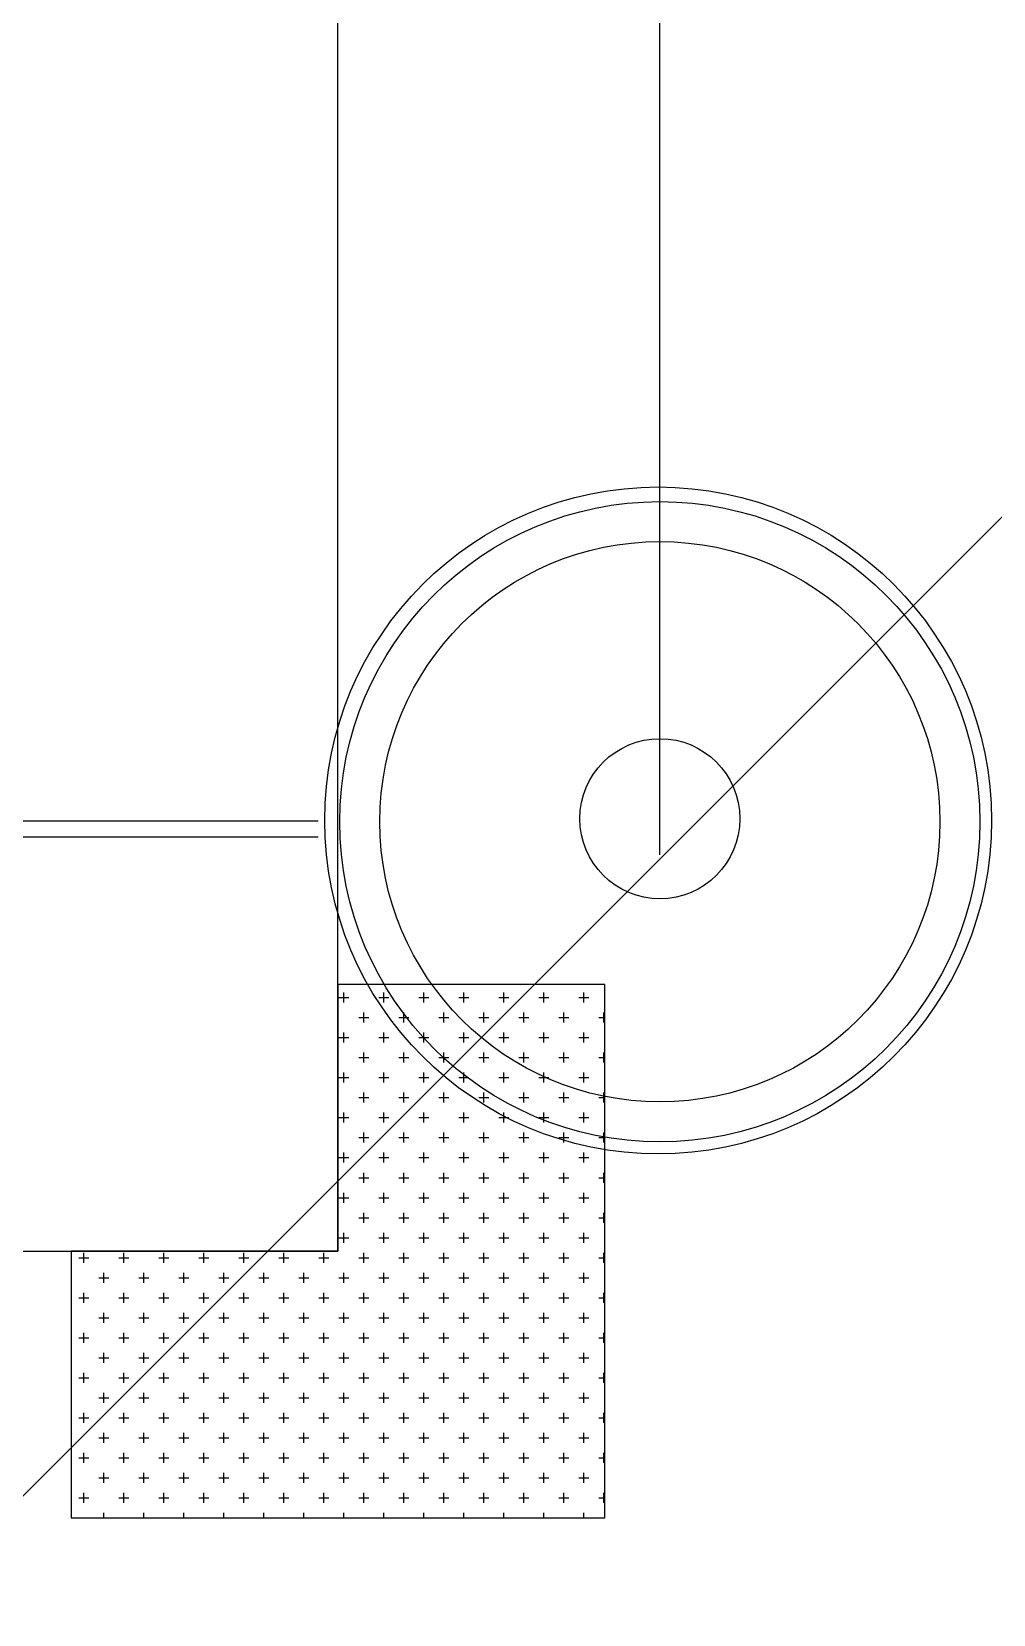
# Model space of a CAD drawing. Extents: x -40736 to 367926, y -65544 to 37405.
# Drawn here: x 347412.3 to 347448.4, y -51402.9 to -51343.6 of the extents above; entities that cross this region are included whole.
import ezdxf

# ---------------------------------------------------------------- set-up
doc = ezdxf.new("R2010")
doc.units = 0
doc.header["$LTSCALE"] = 600
doc.header["$MEASUREMENT"] = 0
doc.linetypes.add('CENTER2', pattern=[1.125, 0.75, -0.125, 0.125, -0.125])
doc.layers.add('底圖', color=253, linetype='CONTINUOUS')

msp = doc.modelspace()

# ---------------------------------------------------------------- linework, layer by layer
at = {"layer": '底圖', "linetype": 'CENTER2'}
for p, q in [((347435.85687, -51374.47943), (347435.85687, -50997.76262)), ((347423.78957, -51389.33166), (347423.78957, -51297.33166)), ((346423.78957, -52386.69214), (347501.15004, -51309.33166)), ((347410.54225, -51373.19982), (347423.04225, -51373.19982)), ((347410.54225, -51373.79982), (347423.04225, -51373.79982)), ((347433.78957, -51379.33166), (347423.78957, -51379.33166)), ((347423.78957, -51379.33166), (347423.78957, -51389.33166)), ((347424.00925, -51380.01262), (347424.00925, -51379.63762)), ((347425.50925, -51380.01262), (347425.50925, -51379.63762)), ((347427.00925, -51380.01262), (347427.00925, -51379.63762)), ((347428.50925, -51380.01262), (347428.50925, -51379.63762)), ((347430.00925, -51380.01262), (347430.00925, -51379.63762)), ((347431.50925, -51380.01262), (347431.50925, -51379.63762)), ((347433.00925, -51380.01262), (347433.00925, -51379.63762)), ((347433.78957, -51399.33166), (347433.78957, -51379.33166)), ((347423.82175, -51379.82512), (347424.19675, -51379.82512)), ((347425.32175, -51379.82512), (347425.69675, -51379.82512)), ((347426.82175, -51379.82512), (347427.19675, -51379.82512)), ((347428.32175, -51379.82512), (347428.69675, -51379.82512)), ((347429.82175, -51379.82512), (347430.19675, -51379.82512)), ((347431.32175, -51379.82512), (347431.69675, -51379.82512)), ((347432.82175, -51379.82512), (347433.19675, -51379.82512)), ((347424.57175, -51380.57512), (347424.94675, -51380.57512)), ((347424.75925, -51380.76262), (347424.75925, -51380.38762)), ((347426.07175, -51380.57512), (347426.44675, -51380.57512)), ((347426.25925, -51380.76262), (347426.25925, -51380.38762)), ((347427.57175, -51380.57512), (347427.94675, -51380.57512)), ((347427.75925, -51380.76262), (347427.75925, -51380.38762)), ((347429.07175, -51380.57512), (347429.44675, -51380.57512)), ((347429.25925, -51380.76262), (347429.25925, -51380.38762)), ((347430.57175, -51380.57512), (347430.94675, -51380.57512)), ((347430.75925, -51380.76262), (347430.75925, -51380.38762)), ((347432.07175, -51380.57512), (347432.44675, -51380.57512)), ((347432.25925, -51380.76262), (347432.25925, -51380.38762)), ((347433.57175, -51380.57512), (347433.78957, -51380.57512)), ((347433.75925, -51380.76262), (347433.75925, -51380.38762)), ((347423.82175, -51381.32512), (347424.19675, -51381.32512)), ((347424.00925, -51381.51262), (347424.00925, -51381.13762)), ((347425.32175, -51381.32512), (347425.69675, -51381.32512)), ((347425.50925, -51381.51262), (347425.50925, -51381.13762)), ((347426.82175, -51381.32512), (347427.19675, -51381.32512)), ((347427.00925, -51381.51262), (347427.00925, -51381.13762)), ((347428.32175, -51381.32512), (347428.69675, -51381.32512)), ((347428.50925, -51381.51262), (347428.50925, -51381.13762)), ((347429.82175, -51381.32512), (347430.19675, -51381.32512)), ((347430.00925, -51381.51262), (347430.00925, -51381.13762)), ((347431.32175, -51381.32512), (347431.69675, -51381.32512)), ((347431.50925, -51381.51262), (347431.50925, -51381.13762)), ((347432.82175, -51381.32512), (347433.19675, -51381.32512)), ((347433.00925, -51381.51262), (347433.00925, -51381.13762)), ((347424.75925, -51382.26262), (347424.75925, -51381.88762)), ((347426.25925, -51382.26262), (347426.25925, -51381.88762)), ((347427.75925, -51382.26262), (347427.75925, -51381.88762)), ((347429.25925, -51382.26262), (347429.25925, -51381.88762)), ((347430.75925, -51382.26262), (347430.75925, -51381.88762)), ((347432.25925, -51382.26262), (347432.25925, -51381.88762)), ((347433.75925, -51382.26262), (347433.75925, -51381.88762)), ((347424.57175, -51382.07512), (347424.94675, -51382.07512)), ((347426.07175, -51382.07512), (347426.44675, -51382.07512)), ((347427.57175, -51382.07512), (347427.94675, -51382.07512)), ((347429.07175, -51382.07512), (347429.44675, -51382.07512)), ((347430.57175, -51382.07512), (347430.94675, -51382.07512)), ((347432.07175, -51382.07512), (347432.44675, -51382.07512)), ((347433.57175, -51382.07512), (347433.78957, -51382.07512)), ((347423.82175, -51382.82512), (347424.19675, -51382.82512)), ((347424.00925, -51383.01262), (347424.00925, -51382.63762)), ((347425.32175, -51382.82512), (347425.69675, -51382.82512)), ((347425.50925, -51383.01262), (347425.50925, -51382.63762)), ((347426.82175, -51382.82512), (347427.19675, -51382.82512)), ((347427.00925, -51383.01262), (347427.00925, -51382.63762)), ((347428.32175, -51382.82512), (347428.69675, -51382.82512)), ((347428.50925, -51383.01262), (347428.50925, -51382.63762)), ((347429.82175, -51382.82512), (347430.19675, -51382.82512)), ((347430.00925, -51383.01262), (347430.00925, -51382.63762)), ((347431.32175, -51382.82512), (347431.69675, -51382.82512)), ((347431.50925, -51383.01262), (347431.50925, -51382.63762)), ((347432.82175, -51382.82512), (347433.19675, -51382.82512)), ((347433.00925, -51383.01262), (347433.00925, -51382.63762)), ((347424.57175, -51383.57512), (347424.94675, -51383.57512)), ((347424.75925, -51383.76262), (347424.75925, -51383.38762)), ((347426.07175, -51383.57512), (347426.44675, -51383.57512)), ((347426.25925, -51383.76262), (347426.25925, -51383.38762)), ((347427.57175, -51383.57512), (347427.94675, -51383.57512)), ((347427.75925, -51383.76262), (347427.75925, -51383.38762)), ((347429.07175, -51383.57512), (347429.44675, -51383.57512)), ((347429.25925, -51383.76262), (347429.25925, -51383.38762)), ((347430.57175, -51383.57512), (347430.94675, -51383.57512)), ((347430.75925, -51383.76262), (347430.75925, -51383.38762)), ((347432.07175, -51383.57512), (347432.44675, -51383.57512)), ((347432.25925, -51383.76262), (347432.25925, -51383.38762)), ((347433.57175, -51383.57512), (347433.78957, -51383.57512)), ((347433.75925, -51383.76262), (347433.75925, -51383.38762)), ((347423.82175, -51384.32512), (347424.19675, -51384.32512)), ((347424.00925, -51384.51262), (347424.00925, -51384.13762)), ((347425.32175, -51384.32512), (347425.69675, -51384.32512)), ((347425.50925, -51384.51262), (347425.50925, -51384.13762)), ((347426.82175, -51384.32512), (347427.19675, -51384.32512)), ((347427.00925, -51384.51262), (347427.00925, -51384.13762)), ((347428.32175, -51384.32512), (347428.69675, -51384.32512)), ((347428.50925, -51384.51262), (347428.50925, -51384.13762)), ((347429.82175, -51384.32512), (347430.19675, -51384.32512)), ((347430.00925, -51384.51262), (347430.00925, -51384.13762)), ((347431.32175, -51384.32512), (347431.69675, -51384.32512)), ((347431.50925, -51384.51262), (347431.50925, -51384.13762)), ((347432.82175, -51384.32512), (347433.19675, -51384.32512)), ((347433.00925, -51384.51262), (347433.00925, -51384.13762)), ((347424.75925, -51385.26262), (347424.75925, -51384.88762)), ((347426.25925, -51385.26262), (347426.25925, -51384.88762)), ((347427.75925, -51385.26262), (347427.75925, -51384.88762)), ((347429.25925, -51385.26262), (347429.25925, -51384.88762)), ((347430.75925, -51385.26262), (347430.75925, -51384.88762)), ((347432.25925, -51385.26262), (347432.25925, -51384.88762)), ((347433.75925, -51385.26262), (347433.75925, -51384.88762)), ((347424.57175, -51385.07512), (347424.94675, -51385.07512)), ((347426.07175, -51385.07512), (347426.44675, -51385.07512)), ((347427.57175, -51385.07512), (347427.94675, -51385.07512)), ((347429.07175, -51385.07512), (347429.44675, -51385.07512)), ((347430.57175, -51385.07512), (347430.94675, -51385.07512)), ((347432.07175, -51385.07512), (347432.44675, -51385.07512)), ((347433.57175, -51385.07512), (347433.78957, -51385.07512)), ((347423.82175, -51385.82512), (347424.19675, -51385.82512)), ((347424.00925, -51386.01262), (347424.00925, -51385.63762)), ((347425.32175, -51385.82512), (347425.69675, -51385.82512)), ((347425.50925, -51386.01262), (347425.50925, -51385.63762)), ((347426.82175, -51385.82512), (347427.19675, -51385.82512)), ((347427.00925, -51386.01262), (347427.00925, -51385.63762)), ((347428.32175, -51385.82512), (347428.69675, -51385.82512)), ((347428.50925, -51386.01262), (347428.50925, -51385.63762)), ((347429.82175, -51385.82512), (347430.19675, -51385.82512)), ((347430.00925, -51386.01262), (347430.00925, -51385.63762)), ((347431.32175, -51385.82512), (347431.69675, -51385.82512)), ((347431.50925, -51386.01262), (347431.50925, -51385.63762)), ((347432.82175, -51385.82512), (347433.19675, -51385.82512)), ((347433.00925, -51386.01262), (347433.00925, -51385.63762)), ((347424.57175, -51386.57512), (347424.94675, -51386.57512)), ((347424.75925, -51386.76262), (347424.75925, -51386.38762)), ((347426.07175, -51386.57512), (347426.44675, -51386.57512)), ((347426.25925, -51386.76262), (347426.25925, -51386.38762)), ((347427.57175, -51386.57512), (347427.94675, -51386.57512)), ((347427.75925, -51386.76262), (347427.75925, -51386.38762)), ((347429.07175, -51386.57512), (347429.44675, -51386.57512)), ((347429.25925, -51386.76262), (347429.25925, -51386.38762)), ((347430.57175, -51386.57512), (347430.94675, -51386.57512)), ((347430.75925, -51386.76262), (347430.75925, -51386.38762)), ((347432.07175, -51386.57512), (347432.44675, -51386.57512)), ((347432.25925, -51386.76262), (347432.25925, -51386.38762)), ((347433.57175, -51386.57512), (347433.78957, -51386.57512)), ((347433.75925, -51386.76262), (347433.75925, -51386.38762)), ((347423.82175, -51387.32512), (347424.19675, -51387.32512)), ((347424.00925, -51387.51262), (347424.00925, -51387.13762)), ((347425.32175, -51387.32512), (347425.69675, -51387.32512)), ((347425.50925, -51387.51262), (347425.50925, -51387.13762)), ((347426.82175, -51387.32512), (347427.19675, -51387.32512)), ((347427.00925, -51387.51262), (347427.00925, -51387.13762)), ((347428.32175, -51387.32512), (347428.69675, -51387.32512)), ((347428.50925, -51387.51262), (347428.50925, -51387.13762)), ((347429.82175, -51387.32512), (347430.19675, -51387.32512)), ((347430.00925, -51387.51262), (347430.00925, -51387.13762)), ((347431.32175, -51387.32512), (347431.69675, -51387.32512)), ((347431.50925, -51387.51262), (347431.50925, -51387.13762)), ((347432.82175, -51387.32512), (347433.19675, -51387.32512)), ((347433.00925, -51387.51262), (347433.00925, -51387.13762)), ((347424.75925, -51388.26262), (347424.75925, -51387.88762)), ((347426.25925, -51388.26262), (347426.25925, -51387.88762)), ((347427.75925, -51388.26262), (347427.75925, -51387.88762)), ((347429.25925, -51388.26262), (347429.25925, -51387.88762)), ((347430.75925, -51388.26262), (347430.75925, -51387.88762)), ((347432.25925, -51388.26262), (347432.25925, -51387.88762)), ((347433.75925, -51388.26262), (347433.75925, -51387.88762)), ((347424.57175, -51388.07512), (347424.94675, -51388.07512)), ((347426.07175, -51388.07512), (347426.44675, -51388.07512)), ((347427.57175, -51388.07512), (347427.94675, -51388.07512)), ((347429.07175, -51388.07512), (347429.44675, -51388.07512)), ((347430.57175, -51388.07512), (347430.94675, -51388.07512)), ((347432.07175, -51388.07512), (347432.44675, -51388.07512)), ((347433.57175, -51388.07512), (347433.78957, -51388.07512)), ((347423.82175, -51388.82512), (347424.19675, -51388.82512)), ((347424.00925, -51389.01262), (347424.00925, -51388.63762)), ((347425.32175, -51388.82512), (347425.69675, -51388.82512)), ((347425.50925, -51389.01262), (347425.50925, -51388.63762)), ((347426.82175, -51388.82512), (347427.19675, -51388.82512)), ((347427.00925, -51389.01262), (347427.00925, -51388.63762)), ((347428.32175, -51388.82512), (347428.69675, -51388.82512)), ((347428.50925, -51389.01262), (347428.50925, -51388.63762)), ((347429.82175, -51388.82512), (347430.19675, -51388.82512)), ((347430.00925, -51389.01262), (347430.00925, -51388.63762)), ((347431.32175, -51388.82512), (347431.69675, -51388.82512)), ((347431.50925, -51389.01262), (347431.50925, -51388.63762)), ((347432.82175, -51388.82512), (347433.19675, -51388.82512)), ((347433.00925, -51389.01262), (347433.00925, -51388.63762)), ((347358.78957, -51389.33166), (347423.78957, -51389.33166)), ((347413.78957, -51389.33166), (347413.78957, -51399.33166)), ((347423.78957, -51389.33166), (347413.78957, -51389.33166)), ((347414.07175, -51389.57512), (347414.44675, -51389.57512)), ((347414.25925, -51389.76262), (347414.25925, -51389.38762)), ((347415.57175, -51389.57512), (347415.94675, -51389.57512)), ((347415.75925, -51389.76262), (347415.75925, -51389.38762)), ((347417.07175, -51389.57512), (347417.44675, -51389.57512)), ((347417.25925, -51389.76262), (347417.25925, -51389.38762)), ((347418.57175, -51389.57512), (347418.94675, -51389.57512)), ((347418.75925, -51389.76262), (347418.75925, -51389.38762)), ((347420.07175, -51389.57512), (347420.44675, -51389.57512)), ((347420.25925, -51389.76262), (347420.25925, -51389.38762)), ((347421.57175, -51389.57512), (347421.94675, -51389.57512)), ((347421.75925, -51389.76262), (347421.75925, -51389.38762)), ((347423.07175, -51389.57512), (347423.44675, -51389.57512)), ((347423.25925, -51389.76262), (347423.25925, -51389.38762)), ((347424.57175, -51389.57512), (347424.94675, -51389.57512)), ((347424.75925, -51389.76262), (347424.75925, -51389.38762)), ((347426.07175, -51389.57512), (347426.44675, -51389.57512)), ((347426.25925, -51389.76262), (347426.25925, -51389.38762)), ((347427.57175, -51389.57512), (347427.94675, -51389.57512)), ((347427.75925, -51389.76262), (347427.75925, -51389.38762)), ((347429.07175, -51389.57512), (347429.44675, -51389.57512)), ((347429.25925, -51389.76262), (347429.25925, -51389.38762)), ((347430.57175, -51389.57512), (347430.94675, -51389.57512)), ((347430.75925, -51389.76262), (347430.75925, -51389.38762)), ((347432.07175, -51389.57512), (347432.44675, -51389.57512)), ((347432.25925, -51389.76262), (347432.25925, -51389.38762)), ((347433.57175, -51389.57512), (347433.78957, -51389.57512)), ((347433.75925, -51389.76262), (347433.75925, -51389.38762)), ((347415.00925, -51390.51262), (347415.00925, -51390.13762)), ((347416.50925, -51390.51262), (347416.50925, -51390.13762)), ((347418.00925, -51390.51262), (347418.00925, -51390.13762)), ((347419.50925, -51390.51262), (347419.50925, -51390.13762)), ((347421.00925, -51390.51262), (347421.00925, -51390.13762)), ((347422.50925, -51390.51262), (347422.50925, -51390.13762)), ((347424.00925, -51390.51262), (347424.00925, -51390.13762)), ((347425.50925, -51390.51262), (347425.50925, -51390.13762)), ((347427.00925, -51390.51262), (347427.00925, -51390.13762)), ((347428.50925, -51390.51262), (347428.50925, -51390.13762)), ((347430.00925, -51390.51262), (347430.00925, -51390.13762)), ((347431.50925, -51390.51262), (347431.50925, -51390.13762)), ((347433.00925, -51390.51262), (347433.00925, -51390.13762)), ((347414.25925, -51391.26262), (347414.25925, -51390.88762)), ((347414.82175, -51390.32512), (347415.19675, -51390.32512)), ((347415.75925, -51391.26262), (347415.75925, -51390.88762)), ((347416.32175, -51390.32512), (347416.69675, -51390.32512)), ((347417.25925, -51391.26262), (347417.25925, -51390.88762)), ((347417.82175, -51390.32512), (347418.19675, -51390.32512)), ((347418.75925, -51391.26262), (347418.75925, -51390.88762)), ((347419.32175, -51390.32512), (347419.69675, -51390.32512)), ((347420.25925, -51391.26262), (347420.25925, -51390.88762)), ((347420.82175, -51390.32512), (347421.19675, -51390.32512)), ((347421.75925, -51391.26262), (347421.75925, -51390.88762)), ((347422.32175, -51390.32512), (347422.69675, -51390.32512)), ((347423.25925, -51391.26262), (347423.25925, -51390.88762)), ((347423.82175, -51390.32512), (347424.19675, -51390.32512)), ((347424.75925, -51391.26262), (347424.75925, -51390.88762)), ((347425.32175, -51390.32512), (347425.69675, -51390.32512)), ((347426.25925, -51391.26262), (347426.25925, -51390.88762)), ((347426.82175, -51390.32512), (347427.19675, -51390.32512)), ((347427.75925, -51391.26262), (347427.75925, -51390.88762)), ((347428.32175, -51390.32512), (347428.69675, -51390.32512)), ((347429.25925, -51391.26262), (347429.25925, -51390.88762)), ((347429.82175, -51390.32512), (347430.19675, -51390.32512)), ((347430.75925, -51391.26262), (347430.75925, -51390.88762)), ((347431.32175, -51390.32512), (347431.69675, -51390.32512)), ((347432.25925, -51391.26262), (347432.25925, -51390.88762)), ((347432.82175, -51390.32512), (347433.19675, -51390.32512)), ((347433.75925, -51391.26262), (347433.75925, -51390.88762)), ((347414.07175, -51391.07512), (347414.44675, -51391.07512)), ((347415.57175, -51391.07512), (347415.94675, -51391.07512)), ((347417.07175, -51391.07512), (347417.44675, -51391.07512)), ((347418.57175, -51391.07512), (347418.94675, -51391.07512)), ((347420.07175, -51391.07512), (347420.44675, -51391.07512)), ((347421.57175, -51391.07512), (347421.94675, -51391.07512)), ((347423.07175, -51391.07512), (347423.44675, -51391.07512)), ((347424.57175, -51391.07512), (347424.94675, -51391.07512)), ((347426.07175, -51391.07512), (347426.44675, -51391.07512)), ((347427.57175, -51391.07512), (347427.94675, -51391.07512)), ((347429.07175, -51391.07512), (347429.44675, -51391.07512)), ((347430.57175, -51391.07512), (347430.94675, -51391.07512)), ((347432.07175, -51391.07512), (347432.44675, -51391.07512)), ((347433.57175, -51391.07512), (347433.78957, -51391.07512)), ((347414.82175, -51391.82512), (347415.19675, -51391.82512)), ((347415.00925, -51392.01262), (347415.00925, -51391.63762)), ((347416.32175, -51391.82512), (347416.69675, -51391.82512)), ((347416.50925, -51392.01262), (347416.50925, -51391.63762)), ((347417.82175, -51391.82512), (347418.19675, -51391.82512)), ((347418.00925, -51392.01262), (347418.00925, -51391.63762)), ((347419.32175, -51391.82512), (347419.69675, -51391.82512)), ((347419.50925, -51392.01262), (347419.50925, -51391.63762)), ((347420.82175, -51391.82512), (347421.19675, -51391.82512)), ((347421.00925, -51392.01262), (347421.00925, -51391.63762)), ((347422.32175, -51391.82512), (347422.69675, -51391.82512)), ((347422.50925, -51392.01262), (347422.50925, -51391.63762)), ((347423.82175, -51391.82512), (347424.19675, -51391.82512)), ((347424.00925, -51392.01262), (347424.00925, -51391.63762)), ((347425.32175, -51391.82512), (347425.69675, -51391.82512)), ((347425.50925, -51392.01262), (347425.50925, -51391.63762)), ((347426.82175, -51391.82512), (347427.19675, -51391.82512)), ((347427.00925, -51392.01262), (347427.00925, -51391.63762)), ((347428.32175, -51391.82512), (347428.69675, -51391.82512)), ((347428.50925, -51392.01262), (347428.50925, -51391.63762)), ((347429.82175, -51391.82512), (347430.19675, -51391.82512)), ((347430.00925, -51392.01262), (347430.00925, -51391.63762)), ((347431.32175, -51391.82512), (347431.69675, -51391.82512)), ((347431.50925, -51392.01262), (347431.50925, -51391.63762)), ((347432.82175, -51391.82512), (347433.19675, -51391.82512)), ((347433.00925, -51392.01262), (347433.00925, -51391.63762)), ((347414.07175, -51392.57512), (347414.44675, -51392.57512)), ((347414.25925, -51392.76262), (347414.25925, -51392.38762)), ((347415.57175, -51392.57512), (347415.94675, -51392.57512)), ((347415.75925, -51392.76262), (347415.75925, -51392.38762)), ((347417.07175, -51392.57512), (347417.44675, -51392.57512)), ((347417.25925, -51392.76262), (347417.25925, -51392.38762)), ((347418.57175, -51392.57512), (347418.94675, -51392.57512)), ((347418.75925, -51392.76262), (347418.75925, -51392.38762)), ((347420.07175, -51392.57512), (347420.44675, -51392.57512)), ((347420.25925, -51392.76262), (347420.25925, -51392.38762)), ((347421.57175, -51392.57512), (347421.94675, -51392.57512)), ((347421.75925, -51392.76262), (347421.75925, -51392.38762)), ((347423.07175, -51392.57512), (347423.44675, -51392.57512)), ((347423.25925, -51392.76262), (347423.25925, -51392.38762)), ((347424.57175, -51392.57512), (347424.94675, -51392.57512)), ((347424.75925, -51392.76262), (347424.75925, -51392.38762)), ((347426.07175, -51392.57512), (347426.44675, -51392.57512)), ((347426.25925, -51392.76262), (347426.25925, -51392.38762)), ((347427.57175, -51392.57512), (347427.94675, -51392.57512)), ((347427.75925, -51392.76262), (347427.75925, -51392.38762)), ((347429.07175, -51392.57512), (347429.44675, -51392.57512)), ((347429.25925, -51392.76262), (347429.25925, -51392.38762)), ((347430.57175, -51392.57512), (347430.94675, -51392.57512)), ((347430.75925, -51392.76262), (347430.75925, -51392.38762)), ((347432.07175, -51392.57512), (347432.44675, -51392.57512)), ((347432.25925, -51392.76262), (347432.25925, -51392.38762)), ((347433.57175, -51392.57512), (347433.78957, -51392.57512)), ((347433.75925, -51392.76262), (347433.75925, -51392.38762)), ((347415.00925, -51393.51262), (347415.00925, -51393.13762)), ((347416.50925, -51393.51262), (347416.50925, -51393.13762)), ((347418.00925, -51393.51262), (347418.00925, -51393.13762)), ((347419.50925, -51393.51262), (347419.50925, -51393.13762)), ((347421.00925, -51393.51262), (347421.00925, -51393.13762)), ((347422.50925, -51393.51262), (347422.50925, -51393.13762)), ((347424.00925, -51393.51262), (347424.00925, -51393.13762)), ((347425.50925, -51393.51262), (347425.50925, -51393.13762)), ((347427.00925, -51393.51262), (347427.00925, -51393.13762)), ((347428.50925, -51393.51262), (347428.50925, -51393.13762)), ((347430.00925, -51393.51262), (347430.00925, -51393.13762)), ((347431.50925, -51393.51262), (347431.50925, -51393.13762)), ((347433.00925, -51393.51262), (347433.00925, -51393.13762)), ((347414.82175, -51393.32512), (347415.19675, -51393.32512)), ((347416.32175, -51393.32512), (347416.69675, -51393.32512)), ((347417.82175, -51393.32512), (347418.19675, -51393.32512)), ((347419.32175, -51393.32512), (347419.69675, -51393.32512)), ((347420.82175, -51393.32512), (347421.19675, -51393.32512)), ((347422.32175, -51393.32512), (347422.69675, -51393.32512)), ((347423.82175, -51393.32512), (347424.19675, -51393.32512)), ((347425.32175, -51393.32512), (347425.69675, -51393.32512)), ((347426.82175, -51393.32512), (347427.19675, -51393.32512)), ((347428.32175, -51393.32512), (347428.69675, -51393.32512)), ((347429.82175, -51393.32512), (347430.19675, -51393.32512)), ((347431.32175, -51393.32512), (347431.69675, -51393.32512)), ((347432.82175, -51393.32512), (347433.19675, -51393.32512)), ((347414.07175, -51394.07512), (347414.44675, -51394.07512)), ((347414.25925, -51394.26262), (347414.25925, -51393.88762)), ((347415.57175, -51394.07512), (347415.94675, -51394.07512)), ((347415.75925, -51394.26262), (347415.75925, -51393.88762)), ((347417.07175, -51394.07512), (347417.44675, -51394.07512)), ((347417.25925, -51394.26262), (347417.25925, -51393.88762)), ((347418.57175, -51394.07512), (347418.94675, -51394.07512)), ((347418.75925, -51394.26262), (347418.75925, -51393.88762)), ((347420.07175, -51394.07512), (347420.44675, -51394.07512)), ((347420.25925, -51394.26262), (347420.25925, -51393.88762)), ((347421.57175, -51394.07512), (347421.94675, -51394.07512)), ((347421.75925, -51394.26262), (347421.75925, -51393.88762)), ((347423.07175, -51394.07512), (347423.44675, -51394.07512)), ((347423.25925, -51394.26262), (347423.25925, -51393.88762)), ((347424.57175, -51394.07512), (347424.94675, -51394.07512)), ((347424.75925, -51394.26262), (347424.75925, -51393.88762)), ((347426.07175, -51394.07512), (347426.44675, -51394.07512)), ((347426.25925, -51394.26262), (347426.25925, -51393.88762)), ((347427.57175, -51394.07512), (347427.94675, -51394.07512)), ((347427.75925, -51394.26262), (347427.75925, -51393.88762)), ((347429.07175, -51394.07512), (347429.44675, -51394.07512)), ((347429.25925, -51394.26262), (347429.25925, -51393.88762)), ((347430.57175, -51394.07512), (347430.94675, -51394.07512)), ((347430.75925, -51394.26262), (347430.75925, -51393.88762)), ((347432.07175, -51394.07512), (347432.44675, -51394.07512)), ((347432.25925, -51394.26262), (347432.25925, -51393.88762)), ((347433.57175, -51394.07512), (347433.78957, -51394.07512)), ((347433.75925, -51394.26262), (347433.75925, -51393.88762)), ((347414.82175, -51394.82512), (347415.19675, -51394.82512)), ((347415.00925, -51395.01262), (347415.00925, -51394.63762)), ((347416.32175, -51394.82512), (347416.69675, -51394.82512)), ((347416.50925, -51395.01262), (347416.50925, -51394.63762)), ((347417.82175, -51394.82512), (347418.19675, -51394.82512)), ((347418.00925, -51395.01262), (347418.00925, -51394.63762)), ((347419.32175, -51394.82512), (347419.69675, -51394.82512)), ((347419.50925, -51395.01262), (347419.50925, -51394.63762)), ((347420.82175, -51394.82512), (347421.19675, -51394.82512)), ((347421.00925, -51395.01262), (347421.00925, -51394.63762)), ((347422.32175, -51394.82512), (347422.69675, -51394.82512)), ((347422.50925, -51395.01262), (347422.50925, -51394.63762)), ((347423.82175, -51394.82512), (347424.19675, -51394.82512)), ((347424.00925, -51395.01262), (347424.00925, -51394.63762)), ((347425.32175, -51394.82512), (347425.69675, -51394.82512)), ((347425.50925, -51395.01262), (347425.50925, -51394.63762)), ((347426.82175, -51394.82512), (347427.19675, -51394.82512)), ((347427.00925, -51395.01262), (347427.00925, -51394.63762)), ((347428.32175, -51394.82512), (347428.69675, -51394.82512)), ((347428.50925, -51395.01262), (347428.50925, -51394.63762)), ((347429.82175, -51394.82512), (347430.19675, -51394.82512)), ((347430.00925, -51395.01262), (347430.00925, -51394.63762)), ((347431.32175, -51394.82512), (347431.69675, -51394.82512)), ((347431.50925, -51395.01262), (347431.50925, -51394.63762)), ((347432.82175, -51394.82512), (347433.19675, -51394.82512)), ((347433.00925, -51395.01262), (347433.00925, -51394.63762)), ((347414.07175, -51395.57512), (347414.44675, -51395.57512)), ((347414.25925, -51395.76262), (347414.25925, -51395.38762)), ((347415.57175, -51395.57512), (347415.94675, -51395.57512)), ((347415.75925, -51395.76262), (347415.75925, -51395.38762)), ((347417.07175, -51395.57512), (347417.44675, -51395.57512)), ((347417.25925, -51395.76262), (347417.25925, -51395.38762)), ((347418.57175, -51395.57512), (347418.94675, -51395.57512)), ((347418.75925, -51395.76262), (347418.75925, -51395.38762)), ((347420.07175, -51395.57512), (347420.44675, -51395.57512)), ((347420.25925, -51395.76262), (347420.25925, -51395.38762)), ((347421.57175, -51395.57512), (347421.94675, -51395.57512)), ((347421.75925, -51395.76262), (347421.75925, -51395.38762)), ((347423.07175, -51395.57512), (347423.44675, -51395.57512)), ((347423.25925, -51395.76262), (347423.25925, -51395.38762)), ((347424.57175, -51395.57512), (347424.94675, -51395.57512)), ((347424.75925, -51395.76262), (347424.75925, -51395.38762)), ((347426.07175, -51395.57512), (347426.44675, -51395.57512)), ((347426.25925, -51395.76262), (347426.25925, -51395.38762)), ((347427.57175, -51395.57512), (347427.94675, -51395.57512)), ((347427.75925, -51395.76262), (347427.75925, -51395.38762)), ((347429.07175, -51395.57512), (347429.44675, -51395.57512)), ((347429.25925, -51395.76262), (347429.25925, -51395.38762)), ((347430.57175, -51395.57512), (347430.94675, -51395.57512)), ((347430.75925, -51395.76262), (347430.75925, -51395.38762)), ((347432.07175, -51395.57512), (347432.44675, -51395.57512)), ((347432.25925, -51395.76262), (347432.25925, -51395.38762)), ((347433.57175, -51395.57512), (347433.78957, -51395.57512)), ((347433.75925, -51395.76262), (347433.75925, -51395.38762)), ((347415.00925, -51396.51262), (347415.00925, -51396.13762)), ((347416.50925, -51396.51262), (347416.50925, -51396.13762)), ((347418.00925, -51396.51262), (347418.00925, -51396.13762)), ((347419.50925, -51396.51262), (347419.50925, -51396.13762)), ((347421.00925, -51396.51262), (347421.00925, -51396.13762)), ((347422.50925, -51396.51262), (347422.50925, -51396.13762)), ((347424.00925, -51396.51262), (347424.00925, -51396.13762)), ((347425.50925, -51396.51262), (347425.50925, -51396.13762)), ((347427.00925, -51396.51262), (347427.00925, -51396.13762)), ((347428.50925, -51396.51262), (347428.50925, -51396.13762)), ((347430.00925, -51396.51262), (347430.00925, -51396.13762)), ((347431.50925, -51396.51262), (347431.50925, -51396.13762)), ((347433.00925, -51396.51262), (347433.00925, -51396.13762)), ((347414.82175, -51396.32512), (347415.19675, -51396.32512)), ((347416.32175, -51396.32512), (347416.69675, -51396.32512)), ((347417.82175, -51396.32512), (347418.19675, -51396.32512)), ((347419.32175, -51396.32512), (347419.69675, -51396.32512)), ((347420.82175, -51396.32512), (347421.19675, -51396.32512)), ((347422.32175, -51396.32512), (347422.69675, -51396.32512)), ((347423.82175, -51396.32512), (347424.19675, -51396.32512)), ((347425.32175, -51396.32512), (347425.69675, -51396.32512)), ((347426.82175, -51396.32512), (347427.19675, -51396.32512)), ((347428.32175, -51396.32512), (347428.69675, -51396.32512)), ((347429.82175, -51396.32512), (347430.19675, -51396.32512)), ((347431.32175, -51396.32512), (347431.69675, -51396.32512)), ((347432.82175, -51396.32512), (347433.19675, -51396.32512)), ((347414.07175, -51397.07512), (347414.44675, -51397.07512)), ((347414.25925, -51397.26262), (347414.25925, -51396.88762)), ((347415.57175, -51397.07512), (347415.94675, -51397.07512)), ((347415.75925, -51397.26262), (347415.75925, -51396.88762)), ((347417.07175, -51397.07512), (347417.44675, -51397.07512)), ((347417.25925, -51397.26262), (347417.25925, -51396.88762)), ((347418.57175, -51397.07512), (347418.94675, -51397.07512)), ((347418.75925, -51397.26262), (347418.75925, -51396.88762)), ((347420.07175, -51397.07512), (347420.44675, -51397.07512)), ((347420.25925, -51397.26262), (347420.25925, -51396.88762)), ((347421.57175, -51397.07512), (347421.94675, -51397.07512)), ((347421.75925, -51397.26262), (347421.75925, -51396.88762)), ((347423.07175, -51397.07512), (347423.44675, -51397.07512)), ((347423.25925, -51397.26262), (347423.25925, -51396.88762)), ((347424.57175, -51397.07512), (347424.94675, -51397.07512)), ((347424.75925, -51397.26262), (347424.75925, -51396.88762)), ((347426.07175, -51397.07512), (347426.44675, -51397.07512)), ((347426.25925, -51397.26262), (347426.25925, -51396.88762)), ((347427.57175, -51397.07512), (347427.94675, -51397.07512)), ((347427.75925, -51397.26262), (347427.75925, -51396.88762)), ((347429.07175, -51397.07512), (347429.44675, -51397.07512)), ((347429.25925, -51397.26262), (347429.25925, -51396.88762)), ((347430.57175, -51397.07512), (347430.94675, -51397.07512)), ((347430.75925, -51397.26262), (347430.75925, -51396.88762)), ((347432.07175, -51397.07512), (347432.44675, -51397.07512)), ((347432.25925, -51397.26262), (347432.25925, -51396.88762)), ((347433.57175, -51397.07512), (347433.78957, -51397.07512)), ((347433.75925, -51397.26262), (347433.75925, -51396.88762)), ((347414.82175, -51397.82512), (347415.19675, -51397.82512)), ((347415.00925, -51398.01262), (347415.00925, -51397.63762)), ((347416.32175, -51397.82512), (347416.69675, -51397.82512)), ((347416.50925, -51398.01262), (347416.50925, -51397.63762)), ((347417.82175, -51397.82512), (347418.19675, -51397.82512)), ((347418.00925, -51398.01262), (347418.00925, -51397.63762)), ((347419.32175, -51397.82512), (347419.69675, -51397.82512)), ((347419.50925, -51398.01262), (347419.50925, -51397.63762)), ((347420.82175, -51397.82512), (347421.19675, -51397.82512)), ((347421.00925, -51398.01262), (347421.00925, -51397.63762)), ((347422.32175, -51397.82512), (347422.69675, -51397.82512)), ((347422.50925, -51398.01262), (347422.50925, -51397.63762)), ((347423.82175, -51397.82512), (347424.19675, -51397.82512)), ((347424.00925, -51398.01262), (347424.00925, -51397.63762)), ((347425.32175, -51397.82512), (347425.69675, -51397.82512)), ((347425.50925, -51398.01262), (347425.50925, -51397.63762)), ((347426.82175, -51397.82512), (347427.19675, -51397.82512)), ((347427.00925, -51398.01262), (347427.00925, -51397.63762)), ((347428.32175, -51397.82512), (347428.69675, -51397.82512)), ((347428.50925, -51398.01262), (347428.50925, -51397.63762)), ((347429.82175, -51397.82512), (347430.19675, -51397.82512)), ((347430.00925, -51398.01262), (347430.00925, -51397.63762)), ((347431.32175, -51397.82512), (347431.69675, -51397.82512)), ((347431.50925, -51398.01262), (347431.50925, -51397.63762)), ((347432.82175, -51397.82512), (347433.19675, -51397.82512)), ((347433.00925, -51398.01262), (347433.00925, -51397.63762)), ((347414.07175, -51398.57512), (347414.44675, -51398.57512)), ((347414.25925, -51398.76262), (347414.25925, -51398.38762)), ((347415.57175, -51398.57512), (347415.94675, -51398.57512)), ((347415.75925, -51398.76262), (347415.75925, -51398.38762)), ((347417.07175, -51398.57512), (347417.44675, -51398.57512)), ((347417.25925, -51398.76262), (347417.25925, -51398.38762)), ((347418.57175, -51398.57512), (347418.94675, -51398.57512)), ((347418.75925, -51398.76262), (347418.75925, -51398.38762)), ((347420.07175, -51398.57512), (347420.44675, -51398.57512)), ((347420.25925, -51398.76262), (347420.25925, -51398.38762)), ((347421.57175, -51398.57512), (347421.94675, -51398.57512)), ((347421.75925, -51398.76262), (347421.75925, -51398.38762)), ((347423.07175, -51398.57512), (347423.44675, -51398.57512)), ((347423.25925, -51398.76262), (347423.25925, -51398.38762)), ((347424.57175, -51398.57512), (347424.94675, -51398.57512)), ((347424.75925, -51398.76262), (347424.75925, -51398.38762)), ((347426.07175, -51398.57512), (347426.44675, -51398.57512)), ((347426.25925, -51398.76262), (347426.25925, -51398.38762)), ((347427.57175, -51398.57512), (347427.94675, -51398.57512)), ((347427.75925, -51398.76262), (347427.75925, -51398.38762)), ((347429.07175, -51398.57512), (347429.44675, -51398.57512)), ((347429.25925, -51398.76262), (347429.25925, -51398.38762)), ((347430.57175, -51398.57512), (347430.94675, -51398.57512)), ((347430.75925, -51398.76262), (347430.75925, -51398.38762)), ((347432.07175, -51398.57512), (347432.44675, -51398.57512)), ((347432.25925, -51398.76262), (347432.25925, -51398.38762)), ((347433.57175, -51398.57512), (347433.78957, -51398.57512)), ((347433.75925, -51398.76262), (347433.75925, -51398.38762)), ((347415.00925, -51399.33166), (347415.00925, -51399.13762)), ((347416.50925, -51399.33166), (347416.50925, -51399.13762)), ((347418.00925, -51399.33166), (347418.00925, -51399.13762)), ((347419.50925, -51399.33166), (347419.50925, -51399.13762)), ((347421.00925, -51399.33166), (347421.00925, -51399.13762)), ((347422.50925, -51399.33166), (347422.50925, -51399.13762)), ((347424.00925, -51399.33166), (347424.00925, -51399.13762)), ((347425.50925, -51399.33166), (347425.50925, -51399.13762)), ((347427.00925, -51399.33166), (347427.00925, -51399.13762)), ((347428.50925, -51399.33166), (347428.50925, -51399.13762)), ((347430.00925, -51399.33166), (347430.00925, -51399.13762)), ((347431.50925, -51399.33166), (347431.50925, -51399.13762)), ((347433.00925, -51399.33166), (347433.00925, -51399.13762)), ((347413.78957, -51399.33166), (347433.78957, -51399.33166)), ((347414.82175, -51399.32512), (347415.19675, -51399.32512)), ((347416.32175, -51399.32512), (347416.69675, -51399.32512)), ((347417.82175, -51399.32512), (347418.19675, -51399.32512)), ((347419.32175, -51399.32512), (347419.69675, -51399.32512)), ((347420.82175, -51399.32512), (347421.19675, -51399.32512)), ((347422.32175, -51399.32512), (347422.69675, -51399.32512)), ((347423.82175, -51399.32512), (347424.19675, -51399.32512)), ((347425.32175, -51399.32512), (347425.69675, -51399.32512)), ((347426.82175, -51399.32512), (347427.19675, -51399.32512)), ((347428.32175, -51399.32512), (347428.69675, -51399.32512)), ((347429.82175, -51399.32512), (347430.19675, -51399.32512)), ((347431.32175, -51399.32512), (347431.69675, -51399.32512)), ((347432.82175, -51399.32512), (347433.19675, -51399.32512))]:
    msp.add_line(p, q, dxfattribs=at)
for centre, major_axis, start_param, end_param in [((347435.79208, -51373.185), (8.83883, 8.83883), 0.7853981633976234, 7.068583470577209), ((347435.85687, -51373.23282), (-8.48528, 8.48528), -0.78539816, 5.49778714), ((347435.85687, -51373.23282), (-7.42462, 7.42462), -0.78539816, 5.49778714), ((347435.85687, -51373.12021), (-2.12132, 2.12132), -0.78539816, 5.49778714)]:
    msp.add_ellipse(centre, major_axis=major_axis, ratio=1, start_param=start_param, end_param=end_param, dxfattribs=at)

doc.saveas('drawing.dxf')
